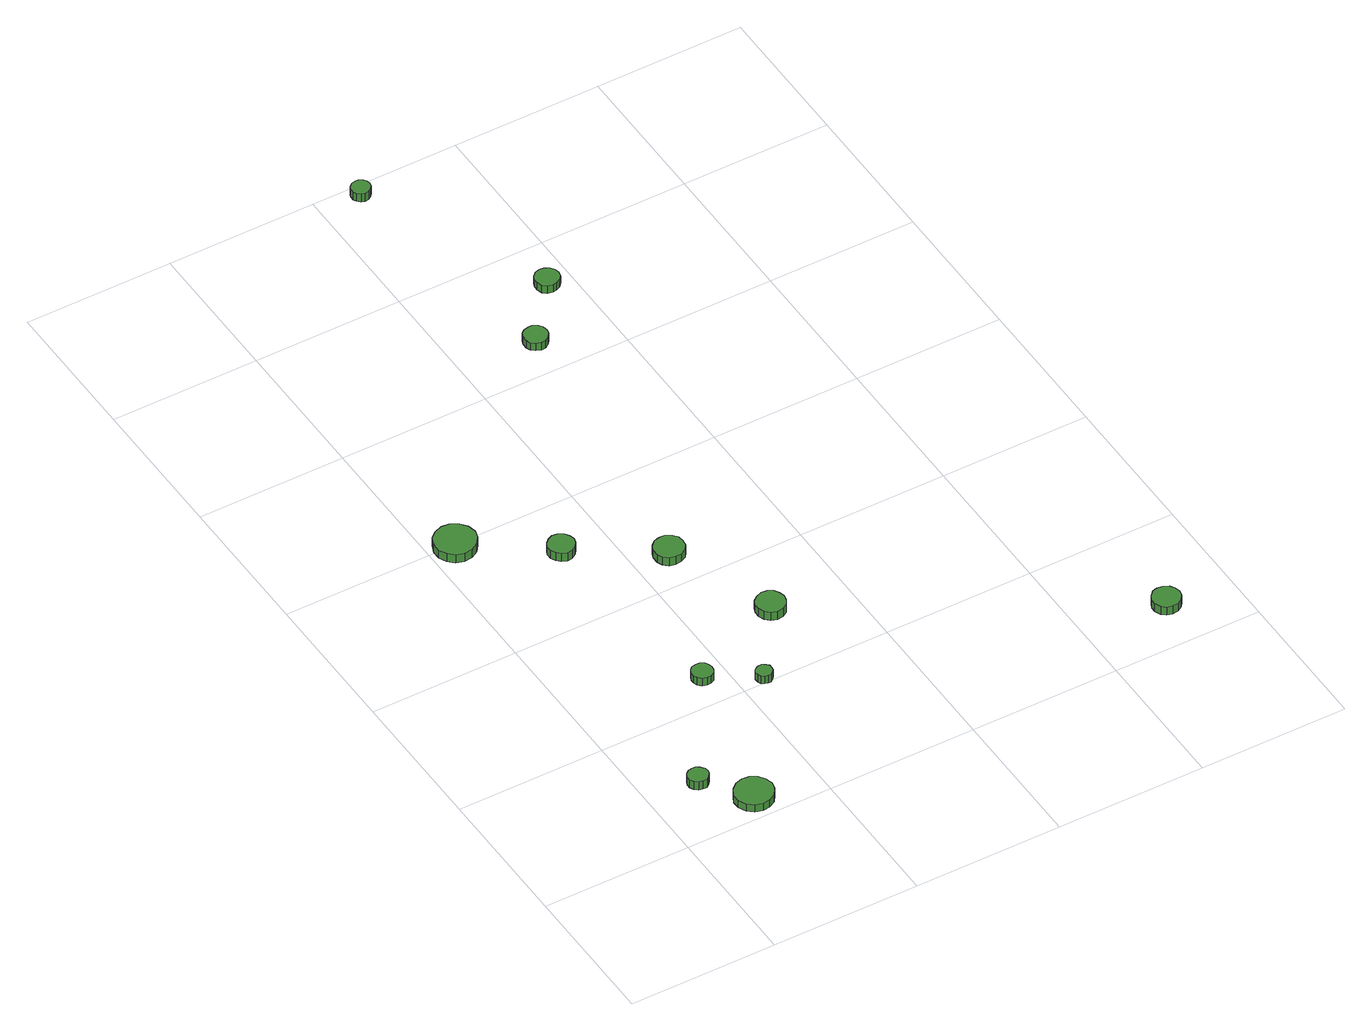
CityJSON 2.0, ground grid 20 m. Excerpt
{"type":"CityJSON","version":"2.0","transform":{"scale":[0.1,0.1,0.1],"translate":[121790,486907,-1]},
"CityObjects":{
"tree1":{"type":"SolitaryVegetationObject","attributes":{"function":"something"},"geometry":[{"type":"MultiSurface","lod":"1","boundaries":[[[0,1,2,3,4,5,6,7,8,9,10,11,12,13,14]],[[15,16,17,18,19,20,21,22,23,24,25,26,27,28,29]],[[0,29,28,1]],[[1,28,27,2]],[[2,27,26,3]],[[3,26,25,4]],[[4,25,24,5]],[[5,24,23,6]],[[6,23,22,7]],[[7,22,21,8]],[[8,21,20,9]],[[9,20,19,10]],[[10,19,18,11]],[[11,18,17,12]],[[12,17,16,13]],[[13,16,15,14]],[[14,15,29,0]]]}]},
"tree2":{"type":"SolitaryVegetationObject","attributes":{"function":"something"},"geometry":[{"type":"MultiSurface","lod":"1","boundaries":[[[30,31,32,33,34,35,36,37,38,39,40,41,42,43,44]],[[45,46,47,48,49,50,51,52,53,54,55,56,57,58,59]],[[30,59,58,31]],[[31,58,57,32]],[[32,57,56,33]],[[33,56,55,34]],[[34,55,54,35]],[[35,54,53,36]],[[36,53,52,37]],[[37,52,51,38]],[[38,51,50,39]],[[39,50,49,40]],[[40,49,48,41]],[[41,48,47,42]],[[42,47,46,43]],[[43,46,45,44]],[[44,45,59,30]]]}]},
"tree3":{"type":"SolitaryVegetationObject","attributes":{"function":"something"},"geometry":[{"type":"MultiSurface","lod":"1","boundaries":[[[60,61,62,63,64,65,66,67,68,69,70,71,72,73,74]],[[75,76,77,78,79,80,81,82,83,84,85,86,87,88,89]],[[60,89,88,61]],[[61,88,87,62]],[[62,87,86,63]],[[63,86,85,64]],[[64,85,84,65]],[[65,84,83,66]],[[66,83,82,67]],[[67,82,81,68]],[[68,81,80,69]],[[69,80,79,70]],[[70,79,78,71]],[[71,78,77,72]],[[72,77,76,73]],[[73,76,75,74]],[[74,75,89,60]]]}]},
"tree4":{"type":"SolitaryVegetationObject","attributes":{"function":"something"},"geometry":[{"type":"MultiSurface","lod":"1","boundaries":[[[90,91,92,93,94,95,96,97,98,99,100,101,102,103,104]],[[105,106,107,108,109,110,111,112,113,114,115,116,117,118,119]],[[90,119,118,91]],[[91,118,117,92]],[[92,117,116,93]],[[93,116,115,94]],[[94,115,114,95]],[[95,114,113,96]],[[96,113,112,97]],[[97,112,111,98]],[[98,111,110,99]],[[99,110,109,100]],[[100,109,108,101]],[[101,108,107,102]],[[102,107,106,103]],[[103,106,105,104]],[[104,105,119,90]]]}]},
"tree5":{"type":"SolitaryVegetationObject","attributes":{"function":"something"},"geometry":[{"type":"MultiSurface","lod":"1","boundaries":[[[120,121,122,123,124,125,126,127,128,129,130,131,132,133,134]],[[135,136,137,138,139,140,141,142,143,144,145,146,147,148,149]],[[120,149,148,121]],[[121,148,147,122]],[[122,147,146,123]],[[123,146,145,124]],[[124,145,144,125]],[[125,144,143,126]],[[126,143,142,127]],[[127,142,141,128]],[[128,141,140,129]],[[129,140,139,130]],[[130,139,138,131]],[[131,138,137,132]],[[132,137,136,133]],[[133,136,135,134]],[[134,135,149,120]]]}]},
"tree6":{"type":"SolitaryVegetationObject","attributes":{"function":"something"},"geometry":[{"type":"MultiSurface","lod":"1","boundaries":[[[150,151,152,153,154,155,156,157,158,159,160,161,162,163,164]],[[165,166,167,168,169,170,171,172,173,174,175,176,177,178,179]],[[150,179,178,151]],[[151,178,177,152]],[[152,177,176,153]],[[153,176,175,154]],[[154,175,174,155]],[[155,174,173,156]],[[156,173,172,157]],[[157,172,171,158]],[[158,171,170,159]],[[159,170,169,160]],[[160,169,168,161]],[[161,168,167,162]],[[162,167,166,163]],[[163,166,165,164]],[[164,165,179,150]]]}]},
"tree7":{"type":"SolitaryVegetationObject","attributes":{"function":"something"},"geometry":[{"type":"MultiSurface","lod":"1","boundaries":[[[180,181,182,183,184,185,186,187,188,189,190,191,192,193,194]],[[195,196,197,198,199,200,201,202,203,204,205,206,207,208,209]],[[180,209,208,181]],[[181,208,207,182]],[[182,207,206,183]],[[183,206,205,184]],[[184,205,204,185]],[[185,204,203,186]],[[186,203,202,187]],[[187,202,201,188]],[[188,201,200,189]],[[189,200,199,190]],[[190,199,198,191]],[[191,198,197,192]],[[192,197,196,193]],[[193,196,195,194]],[[194,195,209,180]]]}]},
"tree8":{"type":"SolitaryVegetationObject","attributes":{"function":"something"},"geometry":[{"type":"MultiSurface","lod":"1","boundaries":[[[210,211,212,213,214,215,216,217,218,219,220,221,222,223,224]],[[225,226,227,228,229,230,231,232,233,234,235,236,237,238,239]],[[210,239,238,211]],[[211,238,237,212]],[[212,237,236,213]],[[213,236,235,214]],[[214,235,234,215]],[[215,234,233,216]],[[216,233,232,217]],[[217,232,231,218]],[[218,231,230,219]],[[219,230,229,220]],[[220,229,228,221]],[[221,228,227,222]],[[222,227,226,223]],[[223,226,225,224]],[[224,225,239,210]]]}]},
"tree9":{"type":"SolitaryVegetationObject","attributes":{"function":"something"},"geometry":[{"type":"MultiSurface","lod":"1","boundaries":[[[240,241,242,243,244,245,246,247,248,249,250,251,252,253,254]],[[255,256,257,258,259,260,261,262,263,264,265,266,267,268,269]],[[240,269,268,241]],[[241,268,267,242]],[[242,267,266,243]],[[243,266,265,244]],[[244,265,264,245]],[[245,264,263,246]],[[246,263,262,247]],[[247,262,261,248]],[[248,261,260,249]],[[249,260,259,250]],[[250,259,258,251]],[[251,258,257,252]],[[252,257,256,253]],[[253,256,255,254]],[[254,255,269,240]]]}]},
"tree10":{"type":"SolitaryVegetationObject","attributes":{"function":"something"},"geometry":[{"type":"MultiSurface","lod":"1","boundaries":[[[270,271,272,273,274,275,276,277,278,279,280,281,282,283,284]],[[285,286,287,288,289,290,291,292,293,294,295,296,297,298,299]],[[270,299,298,271]],[[271,298,297,272]],[[272,297,296,273]],[[273,296,295,274]],[[274,295,294,275]],[[275,294,293,276]],[[276,293,292,277]],[[277,292,291,278]],[[278,291,290,279]],[[279,290,289,280]],[[280,289,288,281]],[[281,288,287,282]],[[282,287,286,283]],[[283,286,285,284]],[[284,285,299,270]]]}]},
"tree11":{"type":"SolitaryVegetationObject","attributes":{"function":"something"},"geometry":[{"type":"MultiSurface","lod":"1","boundaries":[[[300,301,302,303,304,305,306,307,308,309,310,311,312,313,314]],[[315,316,317,318,319,320,321,322,323,324,325,326,327,328,329]],[[300,329,328,301]],[[301,328,327,302]],[[302,327,326,303]],[[303,326,325,304]],[[304,325,324,305]],[[305,324,323,306]],[[306,323,322,307]],[[307,322,321,308]],[[308,321,320,309]],[[309,320,319,310]],[[310,319,318,311]],[[311,318,317,312]],[[312,317,316,313]],[[313,316,315,314]],[[314,315,329,300]]]}]},
"tree12":{"type":"SolitaryVegetationObject","attributes":{"function":"something"},"geometry":[{"type":"MultiSurface","lod":"1","boundaries":[[[330,331,332,333,334,335,336,337,338,339,340,341,342,343,344]],[[345,346,347,348,349,350,351,352,353,354,355,356,357,358,359]],[[330,359,358,331]],[[331,358,357,332]],[[332,357,356,333]],[[333,356,355,334]],[[334,355,354,335]],[[335,354,353,336]],[[336,353,352,337]],[[337,352,351,338]],[[338,351,350,339]],[[339,350,349,340]],[[340,349,348,341]],[[341,348,347,342]],[[342,347,346,343]],[[343,346,345,344]],[[344,345,359,330]]]}]}
},
"vertices":[
[83,91,19],[82,96,19],[78,101,19],[74,104,19],[68,104,19],[63,103,19],[58,99,19],[56,94,19],[56,88,19],[58,83,19],[63,79,19],[68,78,19],[74,78,19],[78,81,19],[82,86,19],[82,86,6],[78,81,6],[74,78,6],[68,78,6],[63,79,6],[58,83,6],[56,88,6],[56,94,6],[58,99,6],[63,103,6],[68,104,6],[74,104,6],[78,101,6],[82,96,6],[83,91,6],
[139,34,17],[136,44,17],[130,53,17],[121,58,17],[111,59,17],[101,56,17],[93,49,17],[88,39,17],[88,29,17],[93,19,17],[101,12,17],[111,9,17],[121,10,17],[130,15,17],[136,24,17],[136,24,5],[130,15,5],[121,10,5],[111,9,5],[101,12,5],[93,19,5],[88,29,5],[88,39,5],[93,49,5],[101,56,5],[111,59,5],[121,58,5],[130,53,5],[136,44,5],[139,34,5],
[62,595,19],[59,607,19],[52,616,19],[42,622,19],[31,623,19],[20,619,19],[12,612,19],[7,601,19],[7,589,19],[12,579,19],[20,571,19],[31,568,19],[42,569,19],[52,575,19],[59,584,19],[59,584,6],[52,575,6],[42,569,6],[31,568,6],[20,571,6],[12,579,6],[7,589,6],[7,601,6],[12,612,6],[20,619,6],[31,623,6],[42,622,6],[52,616,6],[59,607,6],[62,595,6],
[180,242,22],[179,247,22],[176,252,22],[171,255,22],[165,255,22],[159,254,22],[155,250,22],[153,245,22],[153,239,22],[155,234,22],[159,230,22],[165,228,22],[171,228,22],[176,231,22],[179,236,22],[179,236,10],[176,231,10],[171,228,10],[165,228,10],[159,230,10],[155,234,10],[153,239,10],[153,245,10],[155,250,10],[159,254,10],[165,255,10],[171,255,10],[176,252,10],[179,247,10],[180,242,10],
[241,204,21],[241,209,21],[238,212,21],[234,215,21],[230,215,21],[226,214,21],[222,211,21],[220,207,21],[220,202,21],[222,198,21],[226,195,21],[230,194,21],[234,194,21],[238,197,21],[241,200,21],[241,200,9],[238,197,9],[234,194,9],[230,194,9],[226,195,9],[222,198,9],[220,202,9],[220,207,9],[222,211,9],[226,214,9],[230,215,9],[234,215,9],[238,212,9],[241,209,9],[241,204,9],
[155,520,22],[153,527,22],[149,533,22],[142,537,22],[135,538,22],[128,535,22],[123,530,22],[120,524,22],[120,516,22],[123,510,22],[128,505,22],[135,502,22],[142,503,22],[149,507,22],[153,513,22],[153,513,9],[149,507,9],[142,503,9],[135,502,9],[128,505,9],[123,510,9],[120,516,9],[120,524,9],[123,530,9],[128,535,9],[135,538,9],[142,537,9],[149,533,9],[153,527,9],[155,520,9],
[261,443,29],[260,451,29],[255,457,29],[247,462,29],[239,462,29],[231,460,29],[225,454,29],[222,447,29],[222,438,29],[225,431,29],[231,425,29],[239,423,29],[247,424,29],[255,428,29],[260,434,29],[260,434,16],[255,428,16],[247,424,16],[239,423,16],[231,425,16],[225,431,16],[222,438,16],[222,447,16],[225,454,16],[231,460,16],[239,462,16],[247,462,16],[255,457,16],[260,451,16],[261,443,16],
[316,299,27],[314,306,27],[310,313,27],[303,317,27],[295,318,27],[287,315,27],[281,310,27],[278,303,27],[278,295,27],[281,287,27],[287,282,27],[295,279,27],[303,280,27],[310,284,27],[314,291,27],[314,291,14],[310,284,14],[303,280,14],[295,279,14],[287,282,14],[281,287,14],[278,295,14],[278,303,14],[281,310,14],[287,315,14],[295,318,14],[303,317,14],[310,313,14],[314,306,14],[316,299,14],
[317,850,22],[316,857,22],[312,862,22],[306,866,22],[300,866,22],[293,864,22],[288,860,22],[286,854,22],[286,847,22],[288,841,22],[293,837,22],[300,834,22],[306,835,22],[312,839,22],[316,844,22],[316,844,10],[312,839,10],[306,835,10],[300,834,10],[293,837,10],[288,841,10],[286,847,10],[286,854,10],[288,860,10],[293,864,10],[300,866,10],[306,866,10],[312,862,10],[316,857,10],[317,850,10],
[267,1178,25],[266,1183,25],[263,1187,25],[258,1190,25],[253,1190,25],[248,1189,25],[244,1185,25],[242,1181,25],[242,1175,25],[244,1171,25],[248,1167,25],[253,1165,25],[258,1166,25],[263,1169,25],[266,1173,25],[266,1173,12],[263,1169,12],[258,1166,12],[253,1165,12],[248,1167,12],[244,1171,12],[242,1175,12],[242,1181,12],[244,1185,12],[248,1189,12],[253,1190,12],[258,1190,12],[263,1187,12],[266,1183,12],[267,1178,12],
[381,928,24],[379,934,24],[375,940,24],[369,943,24],[363,944,24],[356,942,24],[351,937,24],[349,931,24],[349,925,24],[351,918,24],[356,914,24],[363,912,24],[369,913,24],[375,916,24],[379,921,24],[379,921,12],[375,916,12],[369,913,12],[363,912,12],[356,914,12],[351,918,12],[349,925,12],[349,931,12],[351,937,12],[356,942,12],[363,944,12],[369,943,12],[375,940,12],[379,934,12],[381,928,12],
[729,64,22],[727,72,22],[723,78,22],[716,82,22],[708,83,22],[701,81,22],[695,75,22],[692,68,22],[692,61,22],[695,53,22],[701,48,22],[708,46,22],[716,47,22],[723,51,22],[727,57,22],[727,57,9],[723,51,9],[716,47,9],[708,46,9],[701,48,9],[695,53,9],[692,61,9],[692,68,9],[695,75,9],[701,81,9],[708,83,9],[716,82,9],[723,78,9],[727,72,9],[729,64,9]
]}
